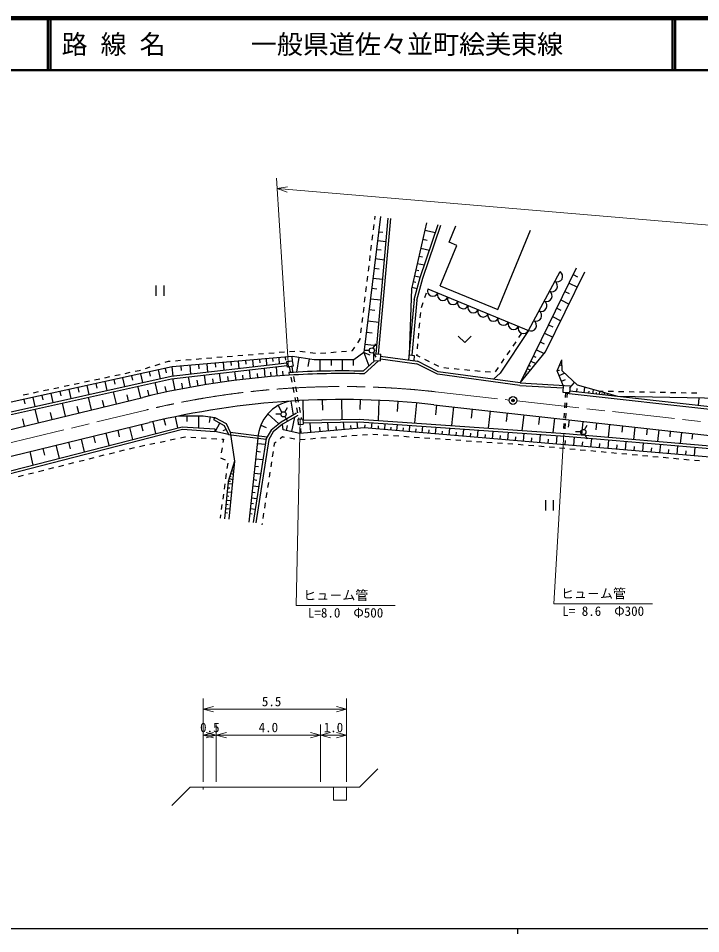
# Model space of a CAD drawing. Units: millimetres, scale not verified, with parts at other scales. Extents: x 40000 to 680000, y 20000 to 380000.
# Drawn here: x 172068 to 303170, y 204000 to 380000 of the extents above; entities that cross this region are included whole.
import ezdxf
from ezdxf.enums import TextEntityAlignment as Align

# ---------------------------------------------------------------- set-up
doc = ezdxf.new("R2010")
doc.units = ezdxf.units.MM
doc.header["$LTSCALE"] = 1000
doc.header["$PDMODE"] = 32
doc.header["$PDSIZE"] = 500
doc.linetypes.add('CHAIN', pattern=[18.5, 12, -1.5, 3.5, -1.5])
for name, color, linetype, lineweight in [('S-BGD', 7, 'Continuous', 25), ('S-BMK', 2, 'CHAIN', 13), ('S-BMK-SRVR', 3, 'Continuous', 25), ('S-STR-HTXT', 7, 'Continuous', 13), ('S-TTL', 2, 'Continuous', 140), ('S-TTL-BAND', 7, 'Continuous', 25), ('S-TTL-LINE', 7, 'Continuous', 50)]:
    doc.layers.add(name, color=color, linetype=linetype, lineweight=lineweight)
doc.layers.add('S-TTL-TXT', color=7, linetype='Continuous')
doc.styles.add('ＭＳ ゴシック', font='')
doc.styles.get('ＭＳ ゴシック').set_extended_font_data('MS Gothic')

msp = doc.modelspace()

# ---------------------------------------------------------------- linework, layer by layer
at = {"layer": 'S-BGD'}
for p, q in [((241634, 341891), (238458, 315721)), ((240543, 341335), (240619, 341962)), ((240799, 315458), (243147, 341550)), ((241299, 315435), (243645, 341505)), ((240301, 339350), (240422, 340342)), ((250474, 340686), (247595, 327968)), ((249293, 330160), (252757, 340377)), ((249771, 330014), (253230, 340216)), ((254830, 336945), (256125, 340090)), ((240059, 337364), (240180, 338357)), ((241278, 338959), (242113, 338858)), ((250150, 339256), (252218, 338788)), ((264206, 324031), (270490, 339289)), ((239817, 335379), (239938, 336372)), ((241076, 337289), (242745, 337087)), ((249763, 337547), (250618, 337353)), ((253124, 328595), (256311, 336335)), ((256311, 336335), (254830, 336945)), ((240866, 335566), (241756, 335458)), ((249376, 335837), (251086, 335450)), ((239575, 333394), (239696, 334386)), ((240651, 333788), (242429, 333572)), ((248709, 332888), (250110, 332570)), ((249026, 334289), (249726, 334130)), ((239333, 331408), (239454, 332401)), ((240428, 331952), (241375, 331837)), ((248422, 331619), (248996, 331489)), ((279267, 331953), (268490, 309889)), ((270103, 319980), (276147, 331289)), ((273373, 315872), (280940, 331226)), ((239092, 329423), (239212, 330416)), ((240198, 330058), (242092, 329828)), ((247913, 329373), (248439, 329254)), ((248140, 325922), (249293, 330160)), ((248162, 330471), (249310, 330211)), ((248634, 325832), (249771, 330014)), ((278665, 330722), (279479, 330325)), ((198494, 328647), (198494, 326647)), ((199994, 328647), (199994, 326647)), ((238850, 327438), (238971, 328430)), ((239961, 328103), (240969, 327981)), ((247595, 327968), (247151, 315291)), ((247675, 328320), (248728, 328082)), ((250729, 327959), (270103, 319980)), ((253124, 328595), (264206, 324031)), ((277078, 327473), (277886, 327078)), ((277871, 329095), (279498, 328300)), ((238608, 325452), (238729, 326445)), ((239716, 326085), (241733, 325841)), ((248140, 325922), (247058, 314295)), ((248634, 325832), (247646, 315224)), ((250168, 326295), (250488, 327242)), ((276289, 325857), (277905, 325068)), ((238366, 323467), (238487, 324460)), ((239463, 324003), (240538, 323873)), ((249530, 324400), (249849, 325347)), ((275503, 324247), (276305, 323855)), ((238124, 321482), (238245, 322474)), ((249286, 322422), (249373, 323418)), ((274719, 322643), (276324, 321859)), ((237882, 319496), (238003, 320489)), ((239202, 321854), (241351, 321593)), ((249113, 320429), (249200, 321426)), ((273939, 321044), (274735, 320655)), ((238933, 319636), (240078, 319497)), ((248940, 318437), (249027, 319433)), ((256601, 318896), (257851, 317646)), ((259101, 318896), (257851, 317646)), ((270103, 319980), (264641, 311761)), ((268762, 319450), (268197, 318624)), ((273161, 319451), (274753, 318673)), ((236294, 316105), (236752, 316800)), ((237303, 317635), (237736, 318291)), ((237736, 318291), (237762, 318504)), ((238655, 317347), (240944, 317070)), ((240234, 316563), (240734, 317429)), ((248768, 316444), (248854, 317441)), ((267633, 317799), (267068, 316974)), ((272345, 317781), (273094, 317415)), ((212225, 314979), (213222, 315060)), ((214219, 315141), (215215, 315222)), ((216212, 315303), (217209, 315385)), ((218206, 315466), (219202, 315547)), ((220199, 315628), (221196, 315709)), ((222192, 315790), (223189, 315871)), ((224186, 315952), (225183, 316033)), ((226176, 315975), (227169, 315851)), ((228161, 315727), (229153, 315603)), ((230148, 315593), (231144, 315676)), ((232141, 315759), (233137, 315842)), ((234134, 315925), (235131, 316008)), ((236127, 316091), (236294, 316105)), ((238458, 315721), (236528, 314309)), ((238458, 315721), (239421, 313159)), ((238458, 315721), (239590, 315323)), ((239484, 316130), (238484, 316130)), ((240234, 315697), (240734, 314831)), ((240342, 314177), (240400, 315475)), ((240400, 315475), (241698, 315418)), ((241641, 314119), (241698, 315418)), ((247151, 315291), (248142, 315158)), ((248142, 315158), (248050, 314161)), ((248657, 315165), (248681, 315448)), ((249295, 314840), (248657, 315165)), ((266503, 316148), (265939, 315323)), ((268490, 309889), (273373, 315872)), ((271021, 315070), (271512, 314830)), ((271613, 316283), (273111, 315552)), ((198384, 313268), (199338, 313567)), ((200292, 313867), (200904, 314059)), ((200904, 314059), (201262, 314088)), ((201437, 311181), (223679, 313746)), ((224735, 314968), (201619, 312991)), ((202258, 314169), (203255, 314250)), ((204252, 314331), (205248, 314412)), ((205015, 313281), (205158, 311610)), ((206245, 314493), (207242, 314574)), ((206686, 313424), (206755, 312613)), ((208238, 314655), (209235, 314736)), ((208308, 313563), (208442, 311989)), ((209882, 313697), (209947, 312934)), ((210232, 314817), (211229, 314898)), ((211409, 313828), (211536, 312346)), ((212892, 313955), (212953, 313236)), ((214330, 314078), (214450, 312682)), ((215727, 314197), (215785, 313520)), ((217082, 314313), (217194, 312998)), ((218397, 314426), (218451, 313788)), ((219673, 314535), (219779, 313296)), ((220911, 314641), (220963, 314040)), ((222113, 314744), (222213, 313577)), ((223368, 314851), (223419, 314250)), ((223641, 314006), (224690, 314163)), ((223797, 312957), (223641, 314006)), ((224622, 314958), (224690, 314163)), ((224690, 314163), (224846, 313114)), ((228878, 314309), (224735, 314968)), ((225950, 314775), (225499, 311935)), ((227946, 314457), (227721, 313037)), ((236528, 314309), (228878, 314309)), ((229969, 314309), (229969, 312119)), ((232160, 314309), (232160, 313214)), ((234259, 314309), (234259, 312161)), ((236408, 314309), (236408, 313235)), ((238310, 312150), (240531, 314168)), ((238498, 311645), (241240, 314137)), ((240342, 314177), (241641, 314119)), ((241659, 314518), (248630, 313578)), ((241681, 315019), (248781, 314063)), ((252579, 311576), (248630, 313578)), ((252731, 312060), (248781, 314063)), ((251077, 313933), (250186, 314387)), ((252860, 313026), (251968, 313480)), ((265374, 314498), (264810, 313672)), ((270151, 313290), (270474, 313132)), ((270540, 314087), (271524, 313606)), ((275589, 312244), (276463, 314308)), ((276080, 313402), (276501, 313224)), ((276258, 313823), (276468, 313734)), ((276536, 312193), (276463, 314308)), ((201619, 312991), (161555, 304187)), ((190636, 311313), (191614, 311520)), ((192593, 311726), (193571, 311932)), ((194550, 312139), (195277, 312292)), ((195277, 312292), (195522, 312369)), ((195523, 311651), (195896, 309951)), ((196476, 312668), (197430, 312968)), ((197223, 312025), (197410, 311175)), ((198919, 312397), (199291, 310705)), ((200269, 312694), (200455, 311848)), ((201520, 310687), (223753, 313252)), ((201823, 311225), (201619, 312991)), ((203293, 313134), (203366, 312273)), ((211000, 310016), (210748, 311752)), ((213895, 310393), (213698, 312092)), ((216694, 310740), (216511, 312416)), ((218096, 310886), (218015, 311693)), ((219501, 311006), (219361, 312745)), ((220645, 311122), (220574, 311965)), ((221792, 311215), (221653, 313009)), ((222939, 311299), (222880, 312136)), ((224846, 313114), (223797, 312957)), ((224055, 311875), (224086, 311376)), ((224092, 313001), (224272, 312017)), ((224587, 313075), (224767, 312091)), ((268434, 309392), (252579, 311576)), ((268483, 309890), (252731, 312060)), ((254807, 312687), (253812, 312782)), ((256798, 312498), (255803, 312593)), ((258789, 312309), (257794, 312404)), ((260780, 312121), (259785, 312215)), ((262771, 311932), (261776, 312026)), ((264641, 311761), (263338, 310599)), ((264245, 312847), (263681, 312021)), ((269374, 311698), (269797, 311491)), ((269581, 312122), (269792, 312018)), ((269836, 312644), (270481, 312329)), ((276061, 312260), (275589, 312244)), ((276765, 309422), (275589, 312244)), ((275966, 311340), (276992, 311767)), ((279474, 309449), (276536, 312193)), ((160381, 301557), (201520, 310687)), ((160701, 302140), (201437, 311181)), ((182808, 309663), (183786, 309869)), ((184765, 310075), (185743, 310282)), ((186722, 310488), (187700, 310694)), ((186969, 309772), (187159, 308911)), ((188679, 310901), (189657, 311107)), ((188687, 310149), (189064, 308435)), ((190402, 310526), (190590, 309669)), ((192112, 310902), (192487, 309195)), ((193819, 311277), (194007, 310423)), ((198881, 307786), (198388, 309992)), ((202188, 308479), (201768, 310716)), ((203664, 308780), (203455, 309871)), ((205146, 309057), (204780, 311063)), ((206629, 309321), (206442, 310402)), ((208117, 309557), (207835, 311415)), ((209556, 309800), (209417, 310704)), ((211273, 310055), (211277, 310029)), ((212446, 310219), (212325, 311107)), ((215292, 310580), (215195, 311404)), ((224453, 311034), (224633, 310050)), ((224947, 311108), (225128, 310124)), ((268483, 309890), (278063, 309348)), ((276431, 310224), (277196, 310543)), ((278041, 308961), (278930, 309957)), ((174980, 308012), (175958, 308219)), ((176937, 308425), (177915, 308631)), ((178894, 308837), (179872, 309044)), ((180062, 308254), (180253, 307386)), ((180851, 309250), (181829, 309456)), ((181794, 308634), (182174, 306906)), ((183523, 309014), (183713, 308150)), ((185248, 309393), (185626, 307672)), ((190937, 305886), (190372, 308213)), ((195591, 307015), (195048, 309251)), ((197234, 307409), (196980, 308492)), ((200532, 308146), (200301, 309232)), ((224814, 309067), (224994, 308083)), ((225308, 309140), (225489, 308157)), ((268434, 309392), (276737, 308922)), ((276765, 309422), (276692, 308124)), ((276692, 308124), (277990, 308050)), ((277191, 308096), (277135, 307097)), ((277490, 308079), (277434, 307080)), ((278063, 309348), (277990, 308050)), ((359798, 299121), (278005, 308316)), ((279396, 308159), (279467, 308795)), ((287262, 307275), (279474, 309449)), ((280786, 308003), (280904, 309050)), ((281688, 307902), (281731, 308290)), ((282463, 307815), (282550, 308590)), ((283131, 307740), (283163, 308027)), ((283405, 308352), (284404, 308332)), ((283706, 307675), (283771, 308250)), ((285404, 308312), (286404, 308292)), ((287404, 308273), (288404, 308253)), ((289403, 308233), (290403, 308213)), ((291403, 308193), (292403, 308173)), ((293403, 308154), (294402, 308134)), ((295402, 308114), (296402, 308094)), ((297402, 308074), (298402, 308054)), ((299401, 308034), (300401, 308015)), ((169768, 300749), (196006, 307116)), ((173023, 307600), (174001, 307806)), ((173096, 306723), (173289, 305848)), ((174843, 307107), (175226, 305364)), ((176586, 307490), (176778, 306618)), ((178326, 307872), (178707, 306136)), ((186142, 304722), (185554, 307144)), ((188563, 305310), (188269, 306521)), ((193264, 306451), (192981, 307614)), ((224401, 306386), (224847, 303686)), ((225174, 307099), (225355, 306116)), ((225669, 307173), (225850, 306190)), ((226734, 306516), (226808, 302723)), ((230441, 306651), (230480, 304649)), ((234144, 306699), (234218, 302877)), ((237751, 306662), (237711, 304801)), ((241360, 306542), (241188, 302692)), ((244965, 306339), (244833, 304392)), ((360782, 298508), (277322, 307889)), ((284201, 307619), (284225, 307832)), ((284627, 307571), (284675, 307997)), ((284993, 307530), (285011, 307688)), ((285309, 307495), (285345, 307810)), ((310821, 306808), (287262, 307275)), ((301401, 307995), (302401, 307975)), ((302720, 305537), (302881, 306965)), ((175961, 302252), (175325, 304873)), ((181153, 303512), (180541, 306031)), ((183672, 304123), (183366, 305383)), ((221986, 305547), (222721, 304218)), ((223283, 304300), (223783, 305166)), ((225535, 305132), (225716, 304149)), ((226030, 305206), (226211, 304223)), ((248561, 306054), (248176, 302200)), ((251920, 305713), (369527, 292493)), ((252408, 305658), (252217, 303740)), ((255671, 305292), (255267, 301701)), ((259262, 304888), (259060, 303093)), ((262703, 304501), (262332, 301203)), ((277078, 306099), (277022, 305100)), ((277378, 306082), (277321, 305083)), ((173287, 301603), (172956, 302967)), ((178583, 302888), (178265, 304199)), ((200056, 302925), (200334, 301767)), ((202235, 303395), (202680, 301255)), ((202938, 303540), (207594, 303600)), ((204458, 303559), (204472, 302491)), ((206687, 303588), (206717, 301275)), ((207594, 303600), (209820, 303279)), ((208909, 303410), (208746, 302281)), ((209820, 303279), (209582, 302839)), ((209582, 302839), (211633, 301733)), ((209820, 303279), (212020, 302092)), ((219991, 303946), (222141, 302047)), ((222533, 303867), (221533, 303867)), ((225538, 304082), (222543, 302366)), ((225787, 303648), (222825, 301951)), ((223283, 303434), (223783, 302568)), ((224591, 300534), (225182, 303302)), ((225752, 302919), (226751, 302971)), ((225752, 302919), (225805, 301920)), ((225896, 303165), (225940, 302929)), ((226391, 303239), (226443, 302955)), ((226751, 302971), (226803, 301973)), ((226764, 302722), (237574, 302947)), ((237574, 302947), (277197, 300156)), ((266001, 304130), (265816, 302481)), ((269162, 303775), (268821, 300746)), ((272191, 303435), (272020, 301920)), ((275093, 303108), (274781, 300327)), ((276965, 304102), (276909, 303103)), ((277265, 304085), (277208, 303087)), ((277875, 302796), (277719, 301405)), ((96604, 277850), (197185, 302257)), ((107520, 276798), (203571, 301484)), ((107904, 276380), (203618, 300980)), ((193448, 301350), (194007, 299026)), ((195683, 301893), (195974, 300682)), ((197884, 302425), (198428, 300162)), ((203571, 301484), (209829, 301069)), ((203618, 300980), (209795, 300570)), ((209829, 301069), (209795, 300570)), ((210778, 302194), (209890, 300549)), ((211980, 300960), (211350, 300678)), ((211633, 301733), (212421, 299974)), ((212020, 302092), (212762, 300435)), ((218648, 301771), (219692, 301351)), ((222543, 302366), (220625, 300844)), ((222825, 301951), (221013, 300513)), ((222976, 300879), (222825, 301951)), ((223602, 300745), (223803, 301686)), ((225805, 301920), (226803, 301973)), ((238507, 301271), (226147, 300202)), ((226435, 300227), (226355, 301158)), ((226790, 302223), (237561, 302446)), ((228298, 300388), (228137, 302250)), ((230046, 300539), (229975, 301359)), ((231686, 300681), (231544, 302321)), ((233226, 300814), (233163, 301536)), ((234670, 300939), (234545, 302384)), ((236026, 301056), (235971, 301692)), ((237299, 301166), (237189, 302438)), ((237561, 302446), (277158, 299658)), ((308143, 295352), (238507, 301271)), ((238640, 301815), (238601, 301263)), ((239967, 302277), (239888, 301153)), ((241216, 301615), (241176, 301044)), ((242464, 300934), (242562, 302094)), ((243623, 300836), (243673, 301416)), ((244800, 300736), (244901, 301929)), ((245994, 300634), (246044, 301231)), ((247204, 300531), (247309, 301760)), ((248433, 300427), (248485, 301041)), ((249679, 300321), (249787, 301585)), ((252226, 300105), (252337, 301406)), ((254847, 299882), (254961, 301221)), ((257545, 299652), (257662, 301031)), ((276852, 302105), (276796, 301107)), ((277152, 302088), (277096, 301090)), ((280541, 302496), (280249, 299896)), ((280880, 300899), (281380, 301765)), ((283141, 302204), (282995, 300904)), ((285671, 301919), (285394, 299457)), ((288133, 301643), (287995, 300412)), ((290529, 301373), (290267, 299042)), ((292861, 301111), (292730, 299945)), ((186531, 299672), (186835, 298407)), ((188873, 300240), (189447, 297854)), ((191178, 300799), (191476, 299562)), ((203209, 299345), (204079, 299528)), ((204079, 299528), (204190, 299521)), ((205188, 299462), (206187, 299403)), ((207185, 299344), (208183, 299285)), ((209181, 299226), (210180, 299167)), ((212421, 299974), (209795, 300570)), ((212421, 299974), (219679, 299077)), ((212762, 300435), (219903, 299553)), ((212762, 300435), (213601, 294834)), ((218112, 299270), (216352, 283114)), ((220625, 300844), (219695, 299181)), ((221013, 300513), (220175, 299015)), ((222804, 299502), (222370, 299153)), ((223240, 299430), (222804, 299502)), ((226147, 300202), (222976, 300879)), ((225213, 299101), (224226, 299265)), ((231186, 299336), (230189, 299260)), ((233180, 299486), (232183, 299411)), ((235175, 299636), (234178, 299561)), ((237169, 299787), (236172, 299711)), ((239164, 299937), (238166, 299862)), ((241158, 299919), (240161, 299989)), ((243153, 299778), (242156, 299848)), ((245148, 299638), (244151, 299708)), ((247143, 299498), (246146, 299568)), ((249139, 299357), (248141, 299428)), ((251134, 299217), (250136, 299287)), ((250943, 300214), (250997, 300846)), ((253527, 299994), (253583, 300645)), ((256186, 299768), (256243, 300438)), ((258923, 299535), (258982, 300224)), ((260321, 299417), (260442, 300835)), ((261740, 299296), (261800, 300005)), ((263179, 299174), (263303, 300634)), ((264639, 299050), (264701, 299780)), ((266120, 298924), (266248, 300426)), ((267622, 298796), (267686, 299547)), ((269147, 298666), (269278, 300213)), ((270693, 298535), (270759, 299308)), ((272262, 298402), (272397, 299993)), ((275468, 298129), (275607, 299767)), ((277158, 299658), (314050, 296511)), ((277197, 300156), (314178, 297002)), ((278768, 297849), (278909, 299509)), ((280130, 300466), (279130, 300466)), ((280880, 300033), (281380, 299167)), ((282087, 297567), (282228, 299226)), ((295130, 300856), (294882, 298648)), ((297338, 300608), (297214, 299504)), ((299487, 300366), (299252, 298275)), ((301578, 300131), (301460, 299086)), ((179281, 297912), (179886, 295397)), ((181735, 298508), (182046, 297215)), ((184152, 299094), (184741, 296645)), ((193431, 297255), (194372, 297491)), ((194372, 297491), (194401, 297497)), ((195380, 297702), (196359, 297907)), ((197337, 298113), (198316, 298318)), ((199295, 298524), (200273, 298729)), ((201252, 298934), (202231, 299140)), ((211216, 297445), (211041, 296461)), ((211178, 299108), (211508, 299088)), ((211508, 299088), (211391, 298430)), ((219695, 299181), (217212, 283076)), ((220175, 299015), (217706, 283000)), ((218004, 298279), (219530, 298113)), ((221253, 298252), (221168, 297693)), ((221591, 298525), (221253, 298252)), ((227197, 299035), (226200, 298960)), ((229192, 299185), (228195, 299110)), ((253129, 299077), (252131, 299147)), ((255124, 298937), (254126, 299007)), ((257119, 298796), (256121, 298867)), ((259114, 298656), (258116, 298726)), ((261109, 298516), (260111, 298586)), ((263104, 298376), (262107, 298446)), ((265099, 298235), (264102, 298305)), ((267094, 298095), (266097, 298165)), ((269089, 297955), (268092, 298025)), ((271084, 297815), (270087, 297885)), ((273076, 297635), (272081, 297727)), ((273853, 298266), (273921, 299062)), ((275068, 297452), (274072, 297544)), ((277106, 297990), (277175, 298809)), ((280427, 297708), (280498, 298538)), ((283746, 297426), (283816, 298255)), ((285404, 297285), (285545, 298943)), ((287062, 297144), (287132, 297973)), ((288719, 297003), (288860, 298660)), ((290376, 296862), (290447, 297691)), ((292033, 296721), (292173, 298377)), ((295344, 296440), (295484, 298095)), ((298653, 296159), (298794, 297813)), ((301960, 295878), (302101, 297530)), ((174255, 296693), (174877, 294109)), ((176788, 297307), (177106, 295986)), ((187611, 295795), (188581, 296038)), ((189551, 296281), (190521, 296525)), ((191491, 296768), (192461, 297011)), ((217837, 296753), (218601, 296669)), ((221016, 296704), (220864, 295716)), ((277060, 297269), (276064, 297361)), ((279051, 297086), (278055, 297178)), ((281043, 296903), (280047, 296995)), ((283034, 296720), (282039, 296812)), ((285026, 296537), (284030, 296628)), ((287018, 296354), (286022, 296445)), ((289009, 296171), (288013, 296262)), ((291001, 295988), (290005, 296079)), ((292992, 295805), (291997, 295896)), ((293688, 296581), (293759, 297409)), ((294984, 295622), (293988, 295713)), ((296999, 296299), (297069, 297127)), ((300307, 296018), (300377, 296845)), ((179852, 293849), (180822, 294092)), ((181791, 294335), (182761, 294578)), ((183731, 294822), (184701, 295065)), ((185671, 295308), (186641, 295552)), ((210885, 295486), (211803, 295089)), ((212291, 294451), (212154, 293460)), ((213601, 294834), (212417, 290961)), ((213601, 294834), (212506, 283690)), ((217678, 295294), (219072, 295142)), ((220713, 294728), (220561, 293739)), ((296976, 295439), (295980, 295530)), ((298967, 295256), (297971, 295347)), ((300959, 295073), (299963, 295164)), ((302950, 294890), (301955, 294981)), ((174032, 292389), (175002, 292632)), ((175972, 292875), (176942, 293119)), ((177912, 293362), (178882, 293605)), ((212017, 292470), (211879, 291479)), ((212878, 292467), (213355, 292321)), ((212999, 292864), (213164, 292814)), ((213100, 293194), (213430, 293093)), ((217382, 292569), (218654, 292430)), ((217527, 293901), (218223, 293825)), ((220410, 292751), (220258, 291762)), ((172092, 291902), (173062, 292146)), ((211742, 290489), (211605, 289498)), ((212417, 290961), (211710, 283768)), ((212376, 290549), (213173, 290471)), ((212815, 290922), (212417, 290961)), ((212586, 291513), (213255, 291309)), ((212732, 291990), (212970, 291917)), ((217243, 291297), (217879, 291227)), ((220107, 290774), (219955, 289785)), ((212220, 288957), (213016, 288878)), ((212298, 289753), (212696, 289714)), ((216984, 288919), (217565, 288856)), ((217111, 290081), (218272, 289955)), ((219803, 288797), (219652, 287808)), ((211467, 288508), (211330, 287517)), ((212063, 287364), (212859, 287286)), ((212142, 288160), (212540, 288121)), ((216863, 287810), (217924, 287694)), ((273359, 287373), (273359, 285373)), ((274859, 287373), (274859, 285373)), ((211192, 286527), (211055, 285536)), ((211907, 285772), (212703, 285694)), ((211985, 286568), (212383, 286529)), ((216637, 285736), (217605, 285630)), ((216748, 286749), (217278, 286691)), ((219500, 286820), (219349, 285832)), ((210918, 284546), (210829, 283909)), ((211829, 284976), (212227, 284937)), ((216532, 284768), (217016, 284715)), ((219197, 284843), (219045, 283855)), ((218894, 282866), (218853, 282601))]:
    msp.add_line(p, q, dxfattribs=at)
for centre in [(239984, 316130), (223033, 303867), (280630, 300466)]:
    msp.add_circle(centre, 500, dxfattribs=at)
for centre, radius, start, end in [((275583, 330379), 1071, 245.54744, 58.20367), ((274576, 328494), 1071, 245.54744, 58.20367), ((251716, 327604), 1049, 160.21853, 335.01607), ((273568, 326609), 1071, 245.54744, 58.20367), ((253653, 326806), 1049, 160.21853, 335.01607), ((255591, 326008), 1049, 160.21853, 335.01607), ((272561, 324725), 1071, 245.54744, 58.20367), ((257528, 325210), 1049, 160.21853, 335.01607), ((259465, 324412), 1049, 160.21853, 335.01607), ((261403, 323615), 1049, 160.21853, 335.01607), ((263340, 322817), 1049, 160.21853, 335.01607), ((265277, 322019), 1049, 160.21853, 335.01607), ((271553, 322840), 1071, 245.54744, 58.20367), ((267215, 321221), 1049, 160.21853, 335.01607), ((269152, 320423), 1049, 160.21853, 335.01607), ((270546, 320955), 1071, 245.54744, 58.20367), ((234327, 149199), 163000, 88.59947, 93.61302), ((234327, 149199), 162500, 88.52888, 93.61302), ((234327, 149199), 162500, 93.61302, 103.63975), ((234327, 149199), 157500, 83.58636, 103.63975), ((225627, 298965), 7521, 99.37661, 177.67455)]:
    msp.add_arc(centre, radius, start, end, dxfattribs=at)
at = {"layer": 'S-BMK'}
for p, q in [((252199, 308198), (266360, 306606)), ((267851, 306438), (365734, 295435)), ((169143, 298025), (196596, 304687))]:
    msp.add_line(p, q, dxfattribs=at)
msp.add_arc((234327, 149199), 160000, 83.58636, 103.63975, dxfattribs=at)
at = {"layer": 'S-BMK-SRVR'}
msp.add_circle((267106, 306522), 750, dxfattribs=at)
msp.add_point((267106, 306522), dxfattribs=at)
at = {"layer": 'S-STR-HTXT'}
for p, q in [((223992, 312873), (221694, 349268)), ((223788, 347624), (221820, 347272)), ((471425, 326132), (221820, 347272)), ((221820, 347272), (223701, 346593)), ((225447, 267121), (226251, 302945)), ((276894, 300178), (274941, 267438)), ((225447, 267121), (244447, 267121)), ((274941, 267438), (293941, 267438)), ((207610, 233193), (207610, 249193)), ((235110, 233193), (235110, 249193)), ((209542, 247711), (207610, 247193)), ((207610, 247193), (235110, 247193)), ((207610, 247193), (209542, 246676)), ((235110, 247193), (233178, 247711)), ((233178, 246676), (235110, 247193)), ((210110, 233193), (210110, 244193)), ((230110, 233193), (230110, 244193)), ((209542, 242711), (207610, 242193)), ((207610, 242193), (210110, 242193)), ((207610, 242193), (209542, 241676)), ((210110, 242193), (208178, 242711)), ((208178, 241676), (210110, 242193)), ((212042, 242711), (210110, 242193)), ((210110, 242193), (230110, 242193)), ((210110, 242193), (212042, 241676)), ((230110, 242193), (228178, 242711)), ((228178, 241676), (230110, 242193)), ((232042, 242711), (230110, 242193)), ((230110, 242193), (235110, 242193)), ((230110, 242193), (232042, 241676)), ((235110, 242193), (233178, 242711)), ((233178, 241676), (235110, 242193)), ((237610, 232193), (241145, 235729)), ((205110, 232193), (201574, 228658)), ((207610, 232193), (205110, 232193)), ((207610, 232193), (210110, 232193)), ((207610, 232193), (207610, 231693)), ((210110, 232193), (230110, 232193)), ((230110, 232193), (235110, 232193)), ((232610, 232193), (232610, 229693)), ((235110, 232193), (235110, 229693)), ((235110, 232193), (237610, 232193)), ((232610, 229693), (235110, 229693))]:
    msp.add_line(p, q, dxfattribs=at)
at = {"layer": 'S-TTL'}
msp.add_line((680000, 380000), (40000, 380000), dxfattribs=at)
at = {"layer": 'S-TTL-BAND'}
for p, q in [((40000, 205000), (579000, 205000)), ((268000, 205000), (268000, 204000))]:
    msp.add_line(p, q, dxfattribs=at)
at = {"layer": 'S-TTL-LINE'}
for p, q in [((177750, 380000), (177750, 370000)), ((178250, 380000), (178250, 370000)), ((297750, 380000), (297750, 370000)), ((298250, 380000), (298250, 370000)), ((40000, 370000), (680000, 370000))]:
    msp.add_line(p, q, dxfattribs=at)

# ---------------------------------------------------------------- texts
at = {"layer": 'S-STR-HTXT', "style": 'ＭＳ ゴシック'}
for s, p in [('ヒュ－ム管', (226822, 267621)), ('ヒュ－ム管', (276316, 267938)), ('5.5', (218860, 247193))]:
    msp.add_text(s, height=1833, dxfattribs=at).set_placement(p, align=Align.BOTTOM_LEFT)
for s, p in [('L=8.0\u3000Φ500', (234947, 266621)), ('L= 8.6\u3000Φ300', (284441, 266938))]:
    msp.add_text(s, height=1833, dxfattribs=at).set_placement(p, align=Align.TOP_CENTER)
for s, p in [('0.5', (208860, 242193)), ('4.0', (220110, 242193)), ('1.0', (232610, 242193))]:
    msp.add_text(s, height=1833, dxfattribs=at).set_placement(p, align=Align.BOTTOM_CENTER)
at = {"layer": 'S-TTL-TXT', "style": 'ＭＳ ゴシック'}
for s, p in [('路 線 名', (180380, 375000)), ('一般県道佐々並町絵美東線', (216734, 375000))]:
    msp.add_text(s, height=3666, dxfattribs=at).set_placement(p, align=Align.MIDDLE_LEFT)

doc.saveas('drawing.dxf')
